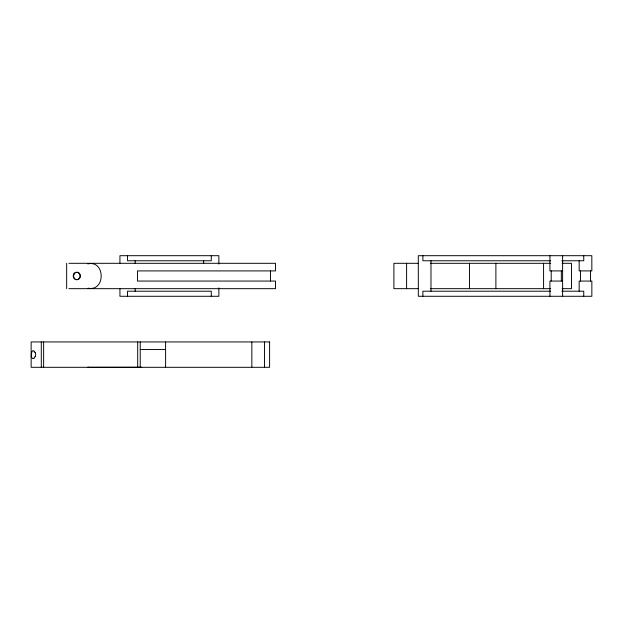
<?xml version="1.0" encoding="UTF-8"?>
<svg xmlns="http://www.w3.org/2000/svg" width="623" height="623" viewBox="0 0 623 623"><rect width="100%" height="100%" fill="white"/><g stroke="black" fill="none" stroke-linecap="round" stroke-linejoin="round"><path stroke-width="0.93" d="M31.5 351.987L31.29 356.2M35.028 356.691L34.125 357.867M87.827 263.895C105.412 259.853 105.754 291.673 88.077 288.192M550.631 260.764L422.885 260.764L422.885 255.695M561.79 260.764L583.751 260.764L583.751 255.695M68.888 263.303L275.514 263.303L275.514 270.912L137.465 270.912L137.465 281.059L275.514 281.059L275.514 288.667L68.888 288.667M418.025 263.303L393.907 263.303L393.907 288.667L418.025 288.667M430.485 263.303L550.677 263.303M562.164 263.303L571.478 263.303L571.478 288.667L562.164 288.667M562.608 270.912L549.922 270.912L549.922 255.695M562.608 281.059L549.922 281.059L549.922 296.283M430.485 288.667L550.677 288.667M550.631 291.206L422.885 291.206L422.885 296.283M561.79 291.206L583.751 291.206L583.751 296.283M140.23 349.55L165.601 349.55M88.155 367.305L141.694 367.259M34.125 351.38L35.028 352.556M31.5 357.259L31.36 356.691M590.557 270.912L590.557 281.059M580.457 270.912L580.457 281.059M579.164 260.764L579.164 270.912L591.85 270.912L591.819 255.695L418.298 255.695L418.329 296.283L591.85 296.283L591.85 281.059L579.164 281.059L579.164 291.206M562.608 255.695L562.608 296.283M562.585 260.764L562.585 263.622M562.585 288.356L562.585 291.206M561.339 270.912L561.339 281.059M551.191 270.912L551.191 281.059M543.575 263.303L543.575 288.667M495.885 263.303L495.885 288.667M469.508 263.303L469.508 288.667M430.984 260.764L430.984 291.206M406.593 263.303L406.593 288.667M270.452 270.912L270.452 281.059M264.534 341.941L264.534 367.305M251.848 341.941L251.848 367.305M218.868 264.105L218.868 255.695L119.935 255.695L119.935 263.42M218.868 287.865L218.868 296.283L119.935 296.283L119.935 288.55M211.259 255.695L211.259 260.764L127.544 260.764L127.544 255.695M211.259 296.283L211.259 291.206L127.544 291.206L127.544 296.283M203.651 260.764L203.651 263.482M165.601 341.941L165.601 367.305M140.23 341.941L140.23 367.305M137.691 341.941L137.691 367.305M135.16 260.764L135.16 263.622M135.16 288.356L135.16 291.206M66.661 263.303L66.661 288.667M43.626 341.941L43.626 367.305M41.297 341.941L41.297 367.305M35.122 352.478A3.8 3.154 -90 0 1 35.122 356.769M34.109 358.373A4.439 2.5 -71.7 0 1 31.625 357.127M31.321 356.784A4.042 1.254 -84 0 1 31.243 356.278M31.882 352.4A4.439 2.009 72.4 0 1 34.117 351.084M88.723 367.282A6.339 6.339 0 0 1 87.586 367.282M269.603 341.941L31.15 341.941L31.15 367.305L269.603 367.305L269.603 341.941M73.693 274.104A3.761 3.598 90 0 0 76.808 279.75A3.761 3.598 90 0 0 79.931 274.104A3.761 3.598 90 0 0 73.693 274.104M74.02 274.136A3.691 3.224 90 0 0 76.808 279.68A3.691 3.224 90 0 0 79.604 274.136A3.691 3.224 90 0 0 74.02 274.136"/></g></svg>
